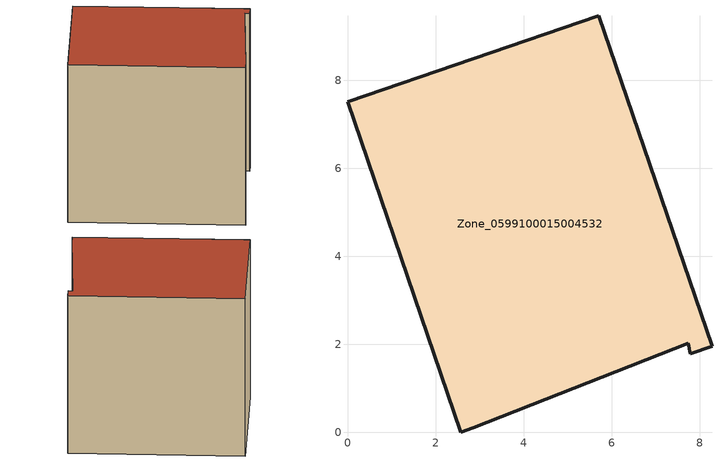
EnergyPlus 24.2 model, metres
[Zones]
Zone_0599100015004532
 floor ground (C_G): 7.79,1.79 7.74,2.02 2.86,0.1 2.57,0 0,7.51 5.71,9.46 8.28,1.96 z0.98
 wall outside (C_F): 2.86,0.1 7.74,2.02 7.79,1.79 8.28,1.96 5.71,9.46 0,7.51 2.57,0 2.86,0.1 z0.98:8.78
 roof outside (C_R): 7.74,2.02 7.79,1.79 8.28,1.96 5.71,9.46 0,7.51 2.57,0 2.86,0.1 z8.78
[BUILDING]
Pand.0599100015004532: North Axis=0; Terrain=City; Loads Convergence Tolerance Value=0.04; Temperature Convergence Tolerance Value=0.4; Solar Distribution=FullExterior; Maximum Number of Warmup Days=25; Minimum Number of Warmup Days=1
[Site:Location]
Rotterdam.The.Hague.AP_ZH_NLD Design_Conditions: Latitude=51.96; Longitude=4.45; Time Zone=1; Elevation=-4.5
[SITE:GROUNDTEMPERATURE:BUILDINGSURFACE]
18, 18, 18, 18, 18, 18, 18, 18, 18, 18, 18, 18
[MATERIAL] Thermal Absorptance=0.9; Solar Absorptance=0.7; Visible Absorptance=0.7
Name | Roughness | Thickness | Conductivity | Density | Specific Heat
G.TI.1975-1991 | MediumSmooth | 0.15 | 0.288461 | 540 | 1210
F.TI.1975-1991 | Rough | 0.3 | 0.230769 | 1920 | 840
R.TI.1975-1991 | MediumRough | 0.2 | 0.153846 | 1500 | 1000
[CONSTRUCTION]
C_G: G.TI.1975-1991
C_F: F.TI.1975-1991
C_R: R.TI.1975-1991
[ZONE]
Zone_0599100015004532: Type=1; Multiplier=1; Ceiling Height=Autocalculate; Volume=Autocalculate; Floor Area=autocalculate; Part of Total Floor Area=Yes
[ZONEINFILTRATION:DESIGNFLOWRATE]
Infil_Zone_0599100015004532: Zone or ZoneList or Space or SpaceList=Zone_0599100015004532; Schedule=AlwaysOn; Design Flow Rate Calculation Method=Flow/Area; Flow Rate per Floor Area=0.003; Constant Term Coefficient=1; Temperature Term Coefficient=0; Velocity Term Coefficient=0; Velocity Squared Term Coefficient=0
[HVACTEMPLATE:ZONE:IDEALLOADSAIRSYSTEM]
Zone_0599100015004532: Maximum Heating Supply Air Temperature=50; Minimum Cooling Supply Air Temperature=13; Maximum Heating Supply Air Humidity Ratio=0.0156; Minimum Cooling Supply Air Humidity Ratio=0.0077; Heating Limit=NoLimit; Cooling Limit=NoLimit; Dehumidification Control Type=ConstantSensibleHeatRatio; Cooling Sensible Heat Ratio=0.7; Dehumidification Setpoint=60; Humidification Control Type=None; Humidification Setpoint=30; Outdoor Air Method=None; Outdoor Air Flow Rate per Person=0.00944; Outdoor Air Flow Rate per Zone Floor Area=0; Outdoor Air Flow Rate per Zone=0; Demand Controlled Ventilation Type=None; Outdoor Air Economizer Type=NoEconomizer; Heat Recovery Type=None; Sensible Heat Recovery Effectiveness=0.7; Latent Heat Recovery Effectiveness=0.65
[ZONECONTROL:THERMOSTAT]
ThermostatControl_Zone_0599100015004532: Zone or ZoneList=Zone_0599100015004532; Control Type Schedule=DualSetpointControlType; Control 1=Thermostat_Zone_0599100015004532; Temperature Difference Between Cutout And Setpoint=0
[THERMOSTATSETPOINT:DUALSETPOINT]
Thermostat_Zone_0599100015004532: Heating Setpoint Temperature Schedule=HeatingSetpoint_Zone_0599100015004532; Cooling Setpoint Temperature Schedule=CoolingSetpoint_Zone_0599100015004532
[SCHEDULE:COMPACT]
HeatingSetpoint_Zone_0599100015004532: Through: 12/31, For: AllDays, Until: 24:00, 21
CoolingSetpoint_Zone_0599100015004532: Through: 12/31, For: AllDays, Until: 24:00, 24
DualSetpointControlType: Through: 12/31, For: AllDays, Until: 24:00, 4
AlwaysOn: Through: 12/31, For: AllDays, Until: 24:00, 1
